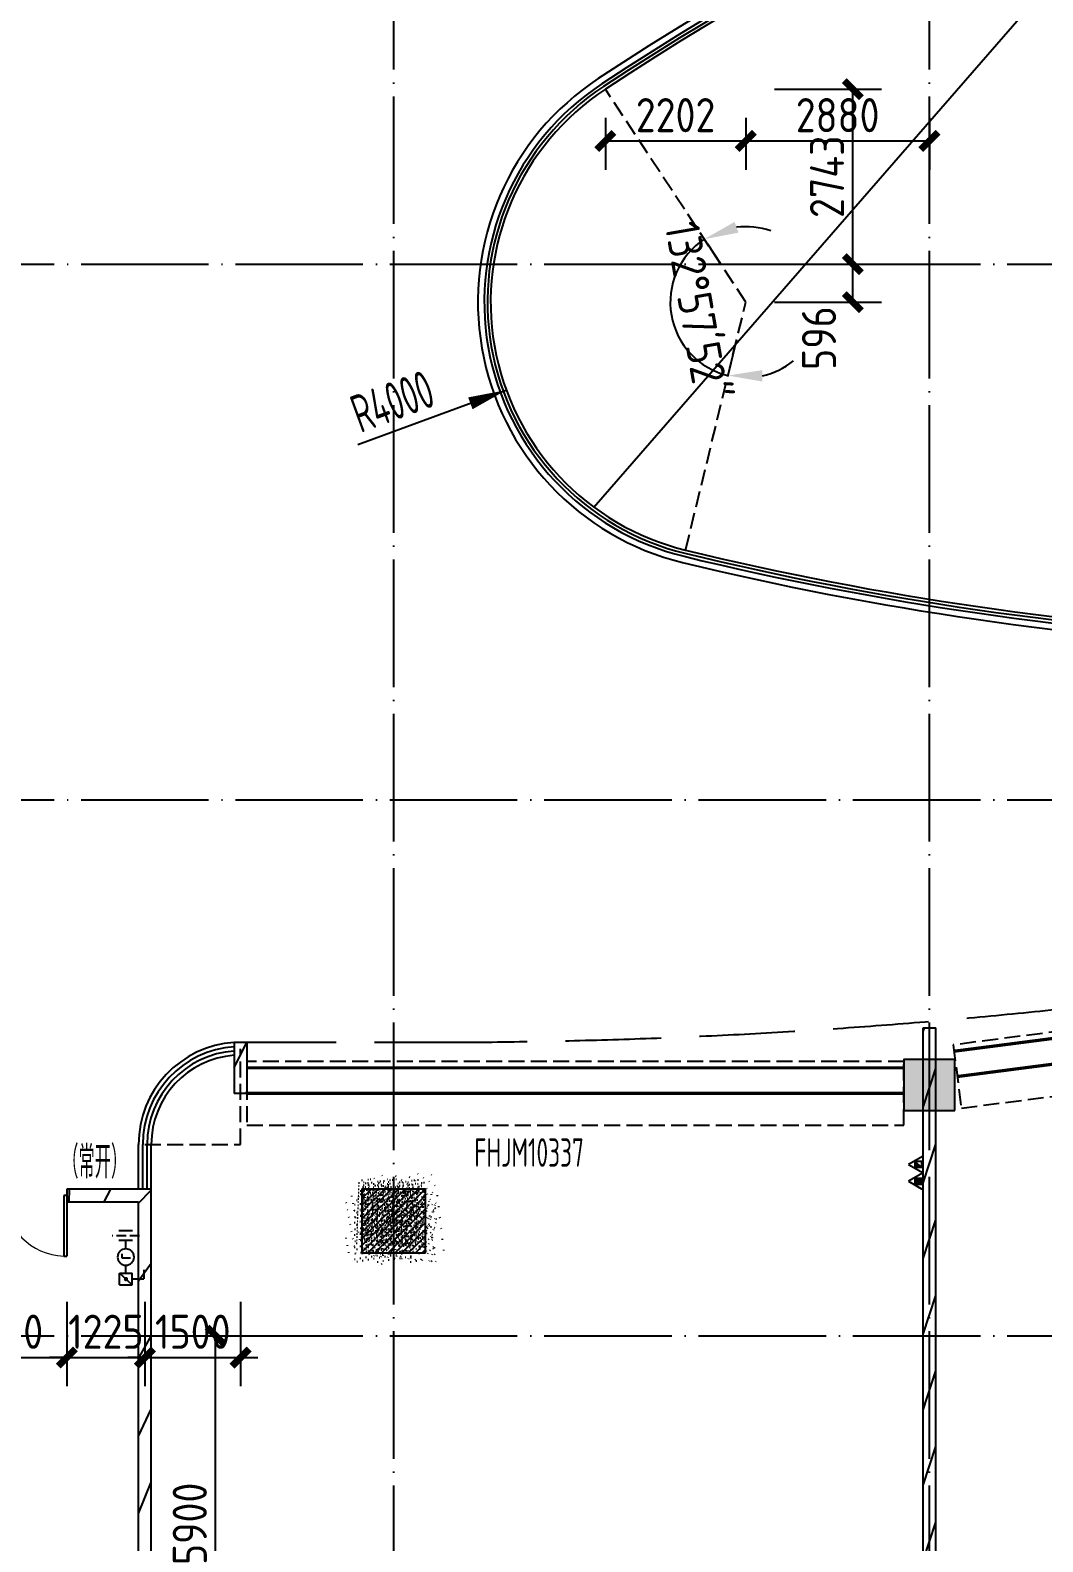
# Model space of a CAD drawing. Header units: inches. Extents: x 0 to 1813292486, y 0 to 3473589894.
# Drawn here: x 600645287 to 600661162, y 3473232587 to 3473256286 of the extents above; entities that cross this region are included whole.
import ezdxf

# ---------------------------------------------------------------- set-up
doc = ezdxf.new("R2010")
doc.units = ezdxf.units.IN
doc.header["$LTSCALE"] = 1000
doc.header["$MEASUREMENT"] = 0
for name, pattern in [('AX-MALL-DIM-P02$0$DASH', [0.35, 0.25, -0.1]), ('AX-MALL-GIRD-200$0$DOTE', [2.4200000000000004, 2, -0.2, 0.02, -0.2]), ('AX-MALL-WALL-P02-QT$0$Ax-Dxs-Wall-P01-150$0$DASH', [0.35, 0.25, -0.1]), ('AX-MALL-WALL-P02-QT$0$DASH', [0.35, 0.25, -0.1]), ('AX-MALL-ZTKD-P02$0$DASH', [0.35, 0.25, -0.1]), ('PX-MALL-P02-LG$0$DASH', [0.35, 0.25, -0.1])]:
    doc.linetypes.add(name, pattern=pattern)
for name, color, linetype in [('A-Anno-Note', 241, 'Continuous'), ('AX-MALL-DIM-P02$0$A-Anno-Dims', 3, 'Continuous'), ('AX-MALL-DIM-P02$0$A-Detl-Patt', 8, 'Continuous'), ('AX-MALL-DIM-P02$0$A-Detl-Thin', 131, 'Continuous'), ('AX-MALL-GIRD-200$0$A-Grid', 222, 'AX-MALL-GIRD-200$0$DOTE'), ('AX-MALL-P02-200$0$A-Anno-Note', 241, 'Continuous'), ('AX-MALL-WALL-P02$0$A-Anno-Note', 241, 'Continuous'), ('AX-MALL-WALL-P02-QT$0$A-Curt', 151, 'Continuous'), ('AX-MALL-WALL-P02-QT$0$A-Detl-Fine', 152, 'Continuous'), ('AX-MALL-WALL-P02-QT$0$A-Detl-Thin', 131, 'Continuous'), ('AX-MALL-WALL-P02-QT$0$A-Hdrl', 31, 'Continuous'), ('AX-MALL-WALL-P02-QT$0$A-Wall', 2, 'Continuous'), ('AX-MALL-WALL-P02-QT$0$A-Wall-Patt', 13, 'Continuous'), ('AX-MALL-WALL-P02-QT$0$A-Wind', 4, 'Continuous'), ('AX-MALL-WORD-P02$0$A-Wind-Iden', 11, 'Continuous'), ('AX-MALL-ZTKD-P02$0$A-Anno-Dims', 3, 'Continuous'), ('AX-MALL-ZTKD-P02$0$A-Anno-Note', 241, 'Continuous'), ('AX-MALL-ZTKD-P02$0$A-Detl-Patt', 8, 'Continuous'), ('AX-MALL-ZTKD-P02$0$A-Detl-Thin', 131, 'Continuous'), ('PX-MALL-P02-LG$0$P-Exsh', 31, 'Continuous'), ('PX-MALL-P02-LG$0$P-Sprl-Anno', 150, 'Continuous'), ('PX-MALL-P02-LG$0$P-Sprl-Main', 140, 'PX-MALL-P02-LG$0$ZP_LINE'), ('PX-MALL-P02-LG$0$P-WatS', 3, 'Continuous'), ('PX-MALL-P02-LG$0$p-阀门', 61, 'Continuous'), ('PX-MALL-P02-LG$0$PUB_DIM', 3, 'Continuous'), ('PX-MALL-P02-LG$0$S-GJ', 8, 'Continuous'), ('SX-MALL-WALL-R-BZ$0$S-COLU', 30, 'Continuous'), ('SX-MALL-WALL-R-BZ$0$S-COLU-LSZ', 30, 'Continuous'), ('SX-MALL-WALL-R-BZ$0$S-PATT-BMCO', 7, 'Continuous'), ('SX-MALL-WALL-R-BZ$0$S-PATT-WALL', 83, 'Continuous')]:
    doc.layers.add(name, color=color, linetype=linetype)
doc.styles.add('AX-MALL-DIM-P02$0$_TCH_DIM_T3', font='gbenor.shx')
doc.styles.add('AX-MALL-WORD-P02$0$_TCH_WINDOW', font='gbenor.shx', dxfattribs={"bigfont": 'gbcbig.shx'})
doc.styles.add('AX-MALL-ZTKD-P02$0$_TCH_DIM', font='gbenor.shx')
doc.styles.add('AX-MALL-ZTKD-P02$0$_TCH_DIM_T3', font='gbenor.shx')
doc.styles.add('PX-MALL-P02-LG$0$Standard', font='gbenor.shx', dxfattribs={"bigfont": 'gbcbig.shx'})
doc.linetypes.add('PX-MALL-P02-LG$0$ZP_LINE', pattern='A,2,-0.3,["ZP",PX-MALL-P02-LG$0$Standard,S=0.15,R=0,X=-0.15,Y=-0.08],-0.1', length=2.4)
doc.dimstyles.new('AX-MALL-DIM-P02$0$_TCH_ARCH&&180', dxfattribs={"dimtxt": 535.5, "dimasz": 270, "dimexe": 450, "dimexo": 450, "dimgap": 137.25, "dimtad": 1, "dimdec": 0, "dimzin": 0, "dimdsep": 46, "dimtxsty": 'AX-MALL-DIM-P02$0$_TCH_DIM_T3', "dimblk": 'AX-MALL-DIM-P02$0$_ArchTick', "dimcen": 0.09, "dimclrt": 7, "dimazin": 2, "dimtfac": 1, "dimtdec": 0, "dimtix": 1, "dimtmove": 2, "dimatfit": 3, "dimfxl": 500, "dimtolj": 1, "dimtzin": 0, "dimarcsym": 0})
doc.dimstyles.new('AX-MALL-ZTKD-P02$0$_TCH_ARCH&&180', dxfattribs={"dimtxt": 535.5, "dimasz": 270, "dimexe": 450, "dimexo": 450, "dimgap": 137.25, "dimtad": 1, "dimdec": 0, "dimzin": 0, "dimdsep": 46, "dimtxsty": 'AX-MALL-ZTKD-P02$0$_TCH_DIM_T3', "dimblk": 'AX-MALL-ZTKD-P02$0$_ArchTick', "dimcen": 0.09, "dimclrt": 7, "dimazin": 2, "dimtfac": 1, "dimtdec": 0, "dimtix": 1, "dimtmove": 2, "dimatfit": 3, "dimfxl": 500, "dimtolj": 1, "dimtzin": 0, "dimarcsym": 0})
doc.dimstyles.new('AX-MALL-ZTKD-P02$0$_TCH_ARROW&&180', dxfattribs={"dimtxt": 535.5, "dimasz": 540, "dimexe": 450, "dimexo": 450, "dimgap": 137.25, "dimtad": 1, "dimdec": 0, "dimzin": 0, "dimdsep": 46, "dimtxsty": 'AX-MALL-ZTKD-P02$0$_TCH_DIM_T3', "dimcen": 0.09, "dimclrt": 7, "dimaunit": 1, "dimadec": 3, "dimazin": 2, "dimtfac": 1, "dimtdec": 0, "dimtix": 1, "dimtmove": 2, "dimatfit": 3, "dimfxl": 500, "dimtolj": 1, "dimtzin": 0, "dimarcsym": 0})
pattern_1 = [(45, (0, 359.0227), (-353.55353201463, 353.55353201463), [])]

# ---------------------------------------------------------------- blocks, each defined once
blk = doc.blocks.new('AX-MALL-WORD-P02')
at = {"layer": 'AX-MALL-WORD-P02$0$A-Wind-Iden', "style": 'AX-MALL-WORD-P02$0$_TCH_WINDOW', "width": 0.7}
for s, height, rotation, p in [('（常开）', 506.3829787234042, 339.5681610873426, (600454049.6502343, 3473073443.69399)), ('FHJM10337', 446.25, 339.5681609699391, (600460167.5634437, 3473071356.750685))]:
    blk.add_text(s, height=height, rotation=rotation, dxfattribs=at).set_placement(p)
blk = doc.blocks.new('AX-MALL-GIRD-200')
at = {"layer": 'AX-MALL-GIRD-200$0$A-Grid'}
for p, q in [((600232554.5538701, 3473171250.033786), (600590450.5579685, 3473037923.270504)), ((600229622.1740841, 3473163378.493353), (600587518.1781827, 3473030051.730071)), ((600226689.7942976, 3473155506.95292), (600584585.7983962, 3473022180.189638)), ((600443023.064764, 3473028954.75598), (600481752.6037133, 3473132918.483062)), ((600450894.6051974, 3473026022.376194), (600489624.1441464, 3473129986.103275))]:
    blk.add_line(p, q, dxfattribs=at)
blk = doc.blocks.new('*U139')
at = {"layer": 'AX-MALL-WALL-P02-QT$0$A-Detl-Fine', "color": 152, "linetype": 'AX-MALL-WALL-P02-QT$0$Ax-Dxs-Wall-P01-150$0$DASH'}
blk.add_lwpolyline([(-999.9999999674152, 16746.91428783426), (-999.9999999613067, 9386.671738001744), (3.49680249200901e-08, 9386.671737998018), (2.885951744246995e-08, 16746.91428783799)], close=True, dxfattribs=at)
at = {"layer": 'AX-MALL-WALL-P02-QT$0$A-Detl-Thin', "linetype": 'AX-MALL-WALL-P02-QT$0$Ax-Dxs-Wall-P01-150$0$DASH', "const_width": 49.99999999999998}
for points in [[(-899.999999965032, 9386.671737998018), (-899.9999999711405, 16746.91428783054)], [(-499.9999999613067, 9386.671738001744), (-499.9999999674152, 16746.91428783426)]]:
    blk.add_lwpolyline(points, dxfattribs=at)
blk = doc.blocks.new('*U78')
at = {"layer": 'AX-MALL-WALL-P02-QT$0$A-Detl-Fine', "color": 152, "linetype": 'AX-MALL-WALL-P02-QT$0$Ax-Dxs-Wall-P01-150$0$DASH'}
blk.add_lwpolyline([(-999.9999999560911, 19786.67173892012), (-999.9999999609341, 9486.671802989222), (3.534057668730384e-08, 9486.671802985496), (4.018363597424468e-08, 19786.67173892384)], close=True, dxfattribs=at)
at = {"layer": 'AX-MALL-WALL-P02-QT$0$A-Detl-Thin', "linetype": 'AX-MALL-WALL-P02-QT$0$Ax-Dxs-Wall-P01-150$0$DASH', "const_width": 49.99999999999998}
for points in [[(-899.9999999646594, 9486.671802985496), (-899.9999999598164, 19786.67173891639)], [(-499.9999999609341, 9486.671802989222), (-499.9999999560911, 19786.67173892012)]]:
    blk.add_lwpolyline(points, dxfattribs=at)
blk = doc.blocks.new('SX-MALL-WALL-R-BZ')
at = {"layer": 'SX-MALL-WALL-R-BZ$0$S-PATT-BMCO'}
h = blk.add_hatch(color=256, dxfattribs=at)
h.dxf.hatch_style = 1
h.paths.add_polyline_path([(600467537.2256631, 3473069551.205749), (600467816.4999281, 3473070300.876266), (600467066.8294107, 3473070580.150532), (600466787.5551456, 3473069830.480014)])
at = {"layer": 'SX-MALL-WALL-R-BZ$0$S-PATT-WALL'}
h = blk.add_hatch(dxfattribs=at)
h.set_pattern_fill('钢筋混凝土', color=256, scale=15, pattern_type=2)
h.set_pattern_definition([(24.56816130816271, (600578611.2237192, 3473080110.365553), (-31.18316059493327, 68.21004687955141), []), (29.56816130816269, (600578611.2237192, 3473080110.365553), (97.53445421719282, -46.37920051396389), [11.25, -123.75]), (334.5681613081628, (600578611.2237192, 3473080110.365553), (19.88439777927527, 112.9961142827297), [9, -99]), (80.01956130816268, (600578619.3515904, 3473080106.50062), (117.4189029658641, 66.61682168402376), [9.5610285, -105.1713168]), (25.75236130816271, (600578621.6965042, 3473080138.478197), (141.3476152528434, -79.15081592627133), [16.875, -185.625]), (76.20376130816268, (600578633.4754679, 3473080131.882288), (182.3878362876093, 87.98253897351975), [14.3415432, -157.75695]), (330.7523613081627, (600578621.6965042, 3473080138.478197), (182.3877676281842, 87.98268140648725), [13.49999999999997, -148.4999999999995]), (0.5681613081627113, (600578633.1346302, 3473080126.213644), (62.82047319493842, -87.84980448085341), [11.24999999999997, -123.7499999999997]), (305.5681613081627, (600578633.1346302, 3473080126.213644), (72.17288941707483, 89.18848104565322), [8.999999999999966, -98.99999999999973]), (51.01956130816269, (600578638.3696649, 3473080118.892823), (134.9933625472827, 1.338571315216136), [9.561028499999967, -105.1713167999997]), (17.06816130816274, (600578611.2237192, 3473080110.365553), (19.14085715648196, 46.15589493569758), [0.75, -97.8, 0.75, -100.5, 0.75, -99.375]), (347.0681613081627, (600578611.2237192, 3473080110.365553), (57.63084700165395, 41.66442755963357), [0.7499999999999979, -57.29999999999986, 0.7499999999999979, -95.54999999999973, 0.7499999999999979, -37.87499999999986]), (307.0681613081626, (600578579.8781208, 3473080122.042708), (73.85474000760384, -31.12342332406966), [0.75, -37.5, 0.75, -117, 0.75, -155.25]), (297.0681613081627, (600578565.8217986, 3473080127.2791), (87.21641676177077, -16.46683783357052), [0.75, -48.75, 0.75, -77.69999999999999, 0.75, -110.25])])
h.paths.add_polyline_path([(600458980.9170287, 3473070358.969686), (600459330.0098602, 3473071296.057833), (600458392.9217136, 3473071645.150664), (600458043.8288821, 3473070708.062517)])
at = {"layer": 'SX-MALL-WALL-R-BZ$0$S-COLU'}
blk.add_lwpolyline([(600458980.9170287, 3473070358.969686), (600459330.0098602, 3473071296.057833), (600458392.9217136, 3473071645.150664), (600458043.8288821, 3473070708.062517)], close=True, dxfattribs=at)
at = {"layer": 'SX-MALL-WALL-R-BZ$0$S-COLU-LSZ'}
blk.add_lwpolyline([(600467537.2256631, 3473069551.205749), (600467816.4999281, 3473070300.876266), (600467066.8294107, 3473070580.150532), (600466787.5551456, 3473069830.480014)], close=True, dxfattribs=at)
blk = doc.blocks.new('SX-MALL-WALL-R-2F~3F')
blk.add_blockref('SX-MALL-WALL-R-BZ', (-1.192092895507812e-06, -9.5367431640625e-07))
blk = doc.blocks.new('SX-MALL-WALL-2F~3F')
blk.add_blockref('SX-MALL-WALL-R-2F~3F', (0, 0))
blk = doc.blocks.new('AX-MALL-WALL-P02-QT$0$$DorLib2D$00000002')
for p, q in [((-0.5, -5.684341886080802e-17), (-0.5000000000000007, 0.4875)), ((-0.4750000000000007, 0.4875), (-0.5000000000000007, 0.4875)), ((-0.475, -2.842170943040401e-17), (-0.4750000000000007, 0.4875)), ((0.475, -2.842170943040401e-17), (0.4750000000000007, 0.4875)), ((0.4750000000000007, 0.4875), (0.5000000000000007, 0.4875)), ((0.5, -5.684341886080802e-17), (0.5000000000000007, 0.4875)), ((-0.5, -5.684341886080802e-17), (-0.475, -2.842170943040401e-17)), ((0.5, -5.684341886080802e-17), (0.475, -2.842170943040401e-17))]:
    blk.add_line(p, q)
at = {"lineweight": 13}
for centre, start, end in [((-0.4875, -4.263256414560601e-17), 0, 88.53071641864632), ((0.4875, -4.263256414560601e-17), 91.4692835813537, 180)]:
    blk.add_arc(centre, 0.4875, start, end, dxfattribs=at)
blk = doc.blocks.new('AX-MALL-WALL-P02-QT')
at = {"layer": 'AX-MALL-WALL-P02-QT$0$A-Wall-Patt'}
h = blk.add_hatch(dxfattribs=at)
h.set_pattern_fill('普通砖', color=256, scale=200, style=0)
h.set_pattern_definition(pattern_1)
h.paths.add_polyline_path([(600457320.5670519, 3473074495.707769), (600457042.3846716, 3473073748.968562), (600457229.8022915, 3473073679.149971), (600457507.9846765, 3473074425.889191)])
h = blk.add_hatch(dxfattribs=at)
h.set_pattern_fill('普通砖', color=256, scale=200, style=0)
h.set_pattern_definition(pattern_1)
h.paths.add_polyline_path([(600455300.5308303, 3473072797.157009), (600454058.889036, 3473073259.70501), (600453989.0704697, 3473073072.287381), (600455043.2946347, 3473072679.557946)])
h = blk.add_hatch(dxfattribs=at)
h.set_pattern_fill('普通砖', color=256, scale=200, style=0)
h.set_pattern_definition(pattern_1)
h.paths.add_polyline_path([(600452340.5877848, 3473065042.598248), (600452437.969611, 3473065113.034206), (600455300.5308303, 3473072797.157009), (600455043.2946347, 3473072679.557946), (600452215.6426986, 3473065089.143958)])
h = blk.add_hatch(dxfattribs=at)
h.set_pattern_fill('普通砖', color=256, scale=200, style=0)
h.set_pattern_definition(pattern_1)
h.paths.add_polyline_path([(600460810.0645013, 3473052638.962213), (600460927.0461713, 3473052666.525473), (600467709.2537556, 3473070872.360023), (600467521.8361263, 3473070942.178589), (600460739.6285422, 3473052736.344039)])
at = {"layer": 'AX-MALL-WALL-P02-QT$0$A-Curt'}
for p, q in [((600455113.113201, 3473072866.975575), (600455357.4781836, 3473073522.937278)), ((600455175.5857441, 3473072843.70272), (600455419.9507264, 3473073499.664423)), ((600455238.0582873, 3473072820.429864), (600455482.4232696, 3473073476.391568)), ((600455300.5308303, 3473072797.157009), (600455544.8958129, 3473073453.118712))]:
    blk.add_line(p, q, dxfattribs=at)
for centre, radius, start, end in [((600456856.8192183, 3473072964.388748), 1599.999999836734, 73.15147925564632, 159.5681613296793), ((600456856.8192178, 3473072964.388748), 1533.333332979294, 73.30749294567242, 159.5681613018924), ((600456856.819218, 3473072964.388748), 1466.666666435243, 73.47772143953867, 159.5681612971637), ((600456856.8192179, 3473072964.388748), 1399.999999608818, 73.66420187164289, 159.5681613085687)]:
    blk.add_arc(centre, radius, start, end, dxfattribs=at)
at = {"layer": 'AX-MALL-WALL-P02-QT$0$A-Detl-Thin', "ltscale": 10}
for points in [[(600483640.1054984, 3473071736.28017, 0.2490312598135761), (600498716.3043191, 3473075138.542593, 0.5590013835328927), (600497262.0189272, 3473084222.556716, 0.1559723381246271), (600467945.4537528, 3473086665.674503, 0.6554068088406269), (600466535.0462294, 3473079093.645188, 0.09448416828799451)], [(600483687.9053957, 3473071930.548877, 0.2491125798135367), (600498585.9244432, 3473075290.203688, 0.5590013835249992), (600497185.5014732, 3473084037.772844, 0.155972338124175), (600467990.3299434, 3473086470.774202, 0.6554068088723448), (600466647.0846831, 3473079259.317711, 0.09450807964350547)]]:
    blk.add_lwpolyline(points, format="xyb", close=True, dxfattribs=at)
at = {"layer": 'AX-MALL-WALL-P02-QT$0$A-Detl-Thin', "linetype": 'AX-MALL-WALL-P02-QT$0$DASH', "ltscale": 6}
blk.add_lwpolyline([(600457415.3677492, 3473074463.729783), (600460221.9824818, 3473073418.18343, 0.05934889179908133), (600481579.0409048, 3473068236.014748, -0.1336281253199912), (600503520.9207201, 3473059321.575596, 0.04172941253234826), (600513619.2266562, 3473052874.840515)], format="xyb", dxfattribs=at)
at = {"layer": 'AX-MALL-WALL-P02-QT$0$A-Hdrl', "ltscale": 10}
for points in [[(600483664.2077205, 3473071833.359143, 0.2490682712905649), (600498651.1143812, 3473075214.37314, 0.5590013835901357), (600497223.7602003, 3473084130.16478, 0.1559723381250733), (600467967.8918481, 3473086568.224352, 0.6554068088142292), (600466591.0654559, 3473079176.481449, 0.0944971649606368)], [(600483676.0669814, 3473071881.951107, 0.2490901816451468), (600498618.5194122, 3473075252.288414, 0.5590013835513449), (600497204.6308367, 3473084083.968812, 0.1559723381249623), (600467979.1108958, 3473086519.499277, 0.6554068088525591), (600466619.0750697, 3473079217.89958, 0.09450267173065702)]]:
    blk.add_lwpolyline(points, format="xyb", close=True, dxfattribs=at)
at = {"layer": 'AX-MALL-WALL-P02-QT$0$A-Wall'}
for p, q in [((600457320.5670519, 3473074495.707769), (600457042.3846716, 3473073748.968562)), ((600457507.9846765, 3473074425.889191), (600457229.8022915, 3473073679.149971)), ((600457507.9846765, 3473074425.889191), (600457320.5670519, 3473074495.707769)), ((600457229.8022915, 3473073679.149971), (600457042.3846716, 3473073748.968562)), ((600454058.889036, 3473073259.70501), (600453989.0704697, 3473073072.287381)), ((600455300.5308303, 3473072797.157009), (600454058.889036, 3473073259.70501)), ((600453989.0704697, 3473073072.287381), (600455043.2946347, 3473072679.557946)), ((600452437.969611, 3473065113.034206), (600455300.5308303, 3473072797.157009)), ((600452215.6426986, 3473065089.143958), (600455043.2946347, 3473072679.557946)), ((600460739.6285422, 3473052736.344039), (600467521.8361263, 3473070942.178589)), ((600460927.0461713, 3473052666.525473), (600467709.2537556, 3473070872.360023)), ((600467521.8361263, 3473070942.178589), (600467709.2537556, 3473070872.360023))]:
    blk.add_line(p, q, dxfattribs=at)
at = {"layer": 'AX-MALL-WALL-P02-QT$0$A-Detl-Thin'}
blk.add_blockref('SX-MALL-WALL-2F~3F', (0, 0), dxfattribs=at)
at = {"layer": 'AX-MALL-WALL-P02-QT$0$A-Detl-Thin', "color": 5}
for name, p, rotation in [('*U78', (600448165.4082507, 3473076522.335037), 249.5681611392171), ('*U139', (600458499.3627137, 3473071671.049097), 256.9486728784324)]:
    blk.add_blockref(name, p, dxfattribs=dict(at, rotation=rotation))
at = {"layer": 'AX-MALL-WALL-P02-QT$0$A-Wind'}
blk.add_blockref('AX-MALL-GIRD-200', (0, 0), dxfattribs=at)
at = {"layer": 'AX-MALL-WALL-P02-QT$0$A-Wind', "xscale": -1950, "yscale": -1950, "zscale": 200, "rotation": 339.5681613075824}
blk.add_blockref('AX-MALL-WALL-P02-QT$0$$DorLib2D$00000002', (600453110.3188097, 3473073506.361707), dxfattribs=at)
blk = doc.blocks.new('AX-MALL-WALL-P02')
at = {"layer": 'AX-MALL-WALL-P02$0$A-Anno-Note'}
blk.add_blockref('AX-MALL-WORD-P02', (0, 0), dxfattribs=at)
blk.add_blockref('AX-MALL-WALL-P02-QT', (0, 0), dxfattribs=at)
blk = doc.blocks.new('PX-MALL-P02-LG$0$gb-slzsq')
at = {"linetype": 'Continuous'}
for p, q in [((-25.92897034189082, 103.3586355632433), (-25.91524431816651, -79.67964445479447)), ((-25.91524431816651, -79.67964445479447), (67.79176270062453, -79.67261737497756))]:
    blk.add_line(p, q, dxfattribs=at)
blk.add_circle((0, 0), 180, dxfattribs=at)
blk = doc.blocks.new('PX-MALL-P02-LG$0$A$C573B230E')
at = {"ltscale": 0.7}
for p, q in [((-75.23320203775074, 387.9711374800263), (124.7667979622493, 387.9711374800263)), ((124.7667979621256, 137.9711374800263), (124.7667979622493, 387.9711374800263)), ((249.5335959242584, 137.9711374800245), (-7.275957614183426e-12, -137.971137479979)), ((249.5335959242584, 137.9711374800245), (0, 137.9711374800263)), ((-7.275957614183426e-12, -137.971137479979), (0, 137.9711374800263)), ((249.5335959242657, -137.971137479979), (249.5335959242584, 137.9711374800245)), ((249.5335959242657, -137.971137479979), (-7.275957614183426e-12, -137.971137479979))]:
    blk.add_line(p, q, dxfattribs=at)
at = {"ltscale": 0.7, "const_width": 46.54269288080815}
blk.add_lwpolyline([(128.0441803465365, 26.73703426584143, 1), (128.0441803465292, -19.80565861495961, 1)], format="xyb", close=True, dxfattribs=at)
blk = doc.blocks.new('PX-MALL-P02-LG$0$A$C7B375D87')
at = {"layer": 'PX-MALL-P02-LG$0$P-Sprl-Main'}
for p, q in [((212.1035579238669, 0.004582626643241383), (358.0505296758201, 0.01042504722136073)), ((660.4505295878917, 0.01646593959594611), (813.1948151011311, 0.02258046424685745))]:
    blk.add_line(p, q, dxfattribs=at)
at = {"layer": 'PX-MALL-P02-LG$0$PUB_DIM', "linetype": 'PX-MALL-P02-LG$0$DASH', "ltscale": 0.7}
blk.add_line((902.7935677767673, 251.0224261982657), (902.8064108404797, -250.977265251975), dxfattribs=at)
at = {"layer": 'PX-MALL-P02-LG$0$S-GJ'}
for p, q in [((813.1899823079002, 125.7669458962482), (813.1980567343126, -125.7217850314846)), ((992.4025260080234, 125.771411617563), (992.4095191829838, -125.7173193371127))]:
    blk.add_line(p, q, dxfattribs=at)
at = {"layer": 'PX-MALL-P02-LG$0$P-Sprl-Anno', "ltscale": 0.7, "xscale": 0.8399999999674037, "yscale": 0.8399999999674037, "zscale": 0.8399999999674037}
blk.add_blockref('PX-MALL-P02-LG$0$gb-slzsq', (509.2505296627642, 0.01189833212265512), dxfattribs=at)
at = {"layer": 'PX-MALL-P02-LG$0$p-阀门', "ltscale": 0.7, "extrusion": (0, 0, -1), "xscale": 0.8499999996513343, "yscale": 0.8499999996513343, "zscale": -0.8499999996407981, "rotation": 359.9987617923064}
blk.add_blockref('PX-MALL-P02-LG$0$A$C573B230E', (-212.1035563964688, 0.004583727437420748), dxfattribs=at)
blk = doc.blocks.new('PX-MALL-P02-LG$0$MHQ')
at = {"layer": 'PX-MALL-P02-LG$0$P-Exsh', "ltscale": 0.7}
h = blk.add_hatch(dxfattribs=at)
h.set_pattern_fill('ANSI31', color=256, scale=25, style=0)
h.set_pattern_definition([(45, (-160019.2306599375, -42228.3236173685), (-28.0633003783411, 28.0633003783411), [])])
h.paths.add_polyline_path([(-75.0000000015425, 185.1731819980414), (75, 185.1731819980414), (75, 35.17318199802685), (-75.0000000015425, 35.17318199802685)])
for points in [[(0, 346.4101615137042), (-200, -1.455191522836685e-11), (200, -1.455191522836685e-11)], [(0, 346.4101615137042), (-200, -1.455191522836685e-11), (200, -1.455191522836685e-11)], [(0, 346.4101615137042), (-200, -1.455191522836685e-11), (200, -1.455191522836685e-11)], [(-75.0000000015425, 185.1731819980414), (75, 185.1731819980414), (75, 35.17318199802685), (-75.0000000015425, 35.17318199802685)]]:
    blk.add_lwpolyline(points, close=True, dxfattribs=at)
blk = doc.blocks.new('PX-MALL-P02-LG$0$A$C301F1425')
at = {"layer": 'PX-MALL-P02-LG$0$P-Exsh', "ltscale": 0.7}
for p in [(-200, 1.455191522836685e-11), (200, 1.455191522836685e-11)]:
    blk.add_blockref('PX-MALL-P02-LG$0$MHQ', p, dxfattribs=at)
blk = doc.blocks.new('PX-MALL-P02-LG')
at = {"xscale": 0.660000000149011, "yscale": 0.660000000149011, "zscale": 0.660000000149011, "rotation": 69.56816098405682}
blk.add_blockref('PX-MALL-P02-LG$0$A$C301F1425', (600466727.6732873, 3473068810.365743), dxfattribs=at)
at = {"layer": 'PX-MALL-P02-LG$0$P-WatS', "xscale": -0.8502552494747232, "yscale": 0.8502552494747232, "zscale": 0.850255249474723, "rotation": 249.5693993520344}
blk.add_blockref('PX-MALL-P02-LG$0$A$C7B375D87', (600454402.0563238, 3473071531.16192), dxfattribs=at)
blk = doc.blocks.new('*D1853')
at = {"layer": 'AX-MALL-ZTKD-P02$0$A-Anno-Dims', "color": 0, "lineweight": -2, "transparency": 16777216}
for p, q in [((600468642.4682626, 3473083638.493805), (600468723.2454057, 3473083287.673262)), ((600468275.2212923, 3473081666.861649), (600468476.8905087, 3473081965.07219))]:
    blk.add_line(p, q, dxfattribs=at)
for start, end in [(102.9664786627759, 235.9309045910889), (50.22188987886372, 76.5941842708198), (262.303198983045, 288.6754933750011)]:
    blk.add_arc((600468887.8537561, 3473082572.768172), 1183.611066699028, start, end, dxfattribs=at)
at = {"layer": 'AX-MALL-ZTKD-P02$0$A-Anno-Dims', "color": 0, "transparency": 16777216}
for points in [[(600469161.9249543, 3473083634.12928), (600469162.6150616, 3473083814.127957), (600468622.2739768, 3473083726.19894)], [(600468697.250317, 3473081315.732683), (600468761.4131088, 3473081483.908591), (600468224.8039881, 3473081592.309013)]]:
    blk.add_solid(points, dxfattribs=at)
at = {"layer": 'AX-MALL-ZTKD-P02$0$A-Anno-Dims', "color": 7, "transparency": 16777216, "insert": (600468122.4079734, 3473082715.344283), "char_height": 535.5, "attachment_point": 5, "rotation": 259.4486916439773, "style": 'AX-MALL-ZTKD-P02$0$_TCH_DIM_T3'}
blk.add_mtext('\\A1;132°57\'52"', dxfattribs=at)
blk = doc.blocks.new('AX-MALL-ZTKD-P02$0$_ArchTick')
at = {"color": 0, "linetype": 'ByBlock', "const_width": 0.4}
blk.add_lwpolyline([(-0.5, -0.5), (0.5, 0.5)], dxfattribs=at)
blk = doc.blocks.new('*D1854')
at = {"layer": 'AX-MALL-ZTKD-P02$0$A-Anno-Dims', "color": 0, "lineweight": -2, "transparency": 16777216}
for p, q in [((600469517.656376, 3473082974.324886), (600471090.9696848, 3473082388.219514)), ((600470461.1670645, 3473081986.662799), (600470669.2800187, 3473082545.311288)), ((600469309.543422, 3473082415.676397), (600470882.8567307, 3473081829.571025))]:
    blk.add_line(p, q, dxfattribs=at)
at = {"layer": 'AX-MALL-ZTKD-P02$0$A-Anno-Dims', "color": 0, "lineweight": -2, "transparency": 16777216, "xscale": 270, "yscale": 270, "zscale": 270}
for p, rotation in [((600470669.2800187, 3473082545.311288), 69.56816133410155), ((600470461.1670645, 3473081986.662799), 249.5681613341016)]:
    blk.add_blockref('AX-MALL-ZTKD-P02$0$_ArchTick', p, dxfattribs=dict(at, rotation=rotation))
at = {"layer": 'AX-MALL-ZTKD-P02$0$A-Anno-Dims', "color": 7, "transparency": 16777216, "insert": (600469767.0252666, 3473081644.427038), "char_height": 535.5, "attachment_point": 5, "rotation": 69.56816133410155, "style": 'AX-MALL-ZTKD-P02$0$_TCH_DIM_T3'}
blk.add_mtext('\\A1;596', dxfattribs=at)
blk = doc.blocks.new('*D1855')
at = {"layer": 'AX-MALL-ZTKD-P02$0$A-Anno-Dims', "color": 0, "lineweight": -2, "transparency": 16777216}
for p, q in [((600470475.3236134, 3473085545.041144), (600472048.636922, 3473084958.935771)), ((600470669.2800186, 3473082545.311288), (600471626.9472558, 3473085116.027545)), ((600469517.656376, 3473082974.324886), (600471090.9696847, 3473082388.219514))]:
    blk.add_line(p, q, dxfattribs=at)
at = {"layer": 'AX-MALL-ZTKD-P02$0$A-Anno-Dims', "color": 0, "lineweight": -2, "transparency": 16777216, "xscale": 270, "yscale": 270, "zscale": 270}
for p, rotation in [((600471626.9472558, 3473085116.027545), 69.56816133310562), ((600470669.2800186, 3473082545.311288), 249.5681613331056)]:
    blk.add_blockref('AX-MALL-ZTKD-P02$0$_ArchTick', p, dxfattribs=dict(at, rotation=rotation))
at = {"layer": 'AX-MALL-ZTKD-P02$0$A-Anno-Dims', "color": 7, "transparency": 16777216, "insert": (600470768.592938, 3473083972.052013), "char_height": 535.5, "attachment_point": 5, "rotation": 69.56816133310562, "style": 'AX-MALL-ZTKD-P02$0$_TCH_DIM_T3'}
blk.add_mtext('\\A1;2743', dxfattribs=at)
blk = doc.blocks.new('*D1856')
at = {"layer": 'AX-MALL-ZTKD-P02$0$A-Anno-Dims', "color": 0, "lineweight": -2, "transparency": 16777216}
for p, q in [((600467833.2381704, 3473086049.084538), (600467549.8105042, 3473085288.264828)), ((600467706.9022784, 3473085709.954494), (600469770.2062824, 3473084941.31321)), ((600469896.5421743, 3473085280.443253), (600469613.1145082, 3473084519.623543))]:
    blk.add_line(p, q, dxfattribs=at)
at = {"layer": 'AX-MALL-ZTKD-P02$0$A-Anno-Dims', "color": 0, "lineweight": -2, "transparency": 16777216, "xscale": 270, "yscale": 270, "zscale": 270}
for p, rotation in [((600467706.9022784, 3473085709.954494), 159.5681613123929), ((600469770.2062824, 3473084941.31321), 339.5681613123929)]:
    blk.add_blockref('AX-MALL-ZTKD-P02$0$_ArchTick', p, dxfattribs=dict(at, rotation=rotation))
at = {"layer": 'AX-MALL-ZTKD-P02$0$A-Anno-Dims', "color": 7, "transparency": 16777216, "insert": (600468879.9368773, 3473085705.154551), "char_height": 535.5, "attachment_point": 5, "rotation": 339.56816131239293, "style": 'AX-MALL-ZTKD-P02$0$_TCH_DIM_T3'}
blk.add_mtext('\\A1;2202', dxfattribs=at)
blk = doc.blocks.new('*D1857')
at = {"layer": 'AX-MALL-ZTKD-P02$0$A-Anno-Dims', "color": 0, "lineweight": -2, "transparency": 16777216}
for p, q in [((600469896.5421742, 3473085280.443253), (600469613.1145078, 3473084519.623543)), ((600469770.206282, 3473084941.313209), (600472469.0918539, 3473083935.89914)), ((600472595.427746, 3473084275.029183), (600472312.0000796, 3473083514.209474))]:
    blk.add_line(p, q, dxfattribs=at)
at = {"layer": 'AX-MALL-ZTKD-P02$0$A-Anno-Dims', "color": 0, "lineweight": -2, "transparency": 16777216, "xscale": 270, "yscale": 270, "zscale": 270}
for p, rotation in [((600469770.206282, 3473084941.313209), 159.5681613051352), ((600472469.0918539, 3473083935.89914), 339.5681613051352)]:
    blk.add_blockref('AX-MALL-ZTKD-P02$0$_ArchTick', p, dxfattribs=dict(at, rotation=rotation))
at = {"layer": 'AX-MALL-ZTKD-P02$0$A-Anno-Dims', "color": 7, "transparency": 16777216, "insert": (600471261.031665, 3473084818.126874), "char_height": 535.5, "attachment_point": 5, "rotation": 339.5681613051352, "style": 'AX-MALL-ZTKD-P02$0$_TCH_DIM_T3'}
blk.add_mtext('\\A1;2880', dxfattribs=at)
blk = doc.blocks.new('AX-MALL-DIM-P02$0$_ArchTick')
at = {"color": 0, "linetype": 'ByBlock', "const_width": 0.4}
blk.add_lwpolyline([(-0.5, -0.5), (0.5, 0.5)], dxfattribs=at)
blk = doc.blocks.new('*D847')
at = {"layer": 'AX-MALL-DIM-P02$0$A-Anno-Dims', "color": 0, "lineweight": -2, "transparency": 16777216}
for p, q in [((600454825.598166, 3473070519.671781), (600455863.9486439, 3473070132.85576)), ((600453382.6112721, 3473064761.127468), (600455442.2589779, 3473070289.947534)), ((600452765.9504602, 3473064990.851715), (600453804.3009381, 3473064604.035693))]:
    blk.add_line(p, q, dxfattribs=at)
at = {"layer": 'AX-MALL-DIM-P02$0$A-Anno-Dims', "color": 0, "lineweight": -2, "transparency": 16777216, "xscale": 270, "yscale": 270, "zscale": 270}
for p, rotation in [((600455442.2589779, 3473070289.947534), 69.56816132175052), ((600453382.6112721, 3473064761.127468), 249.5681613217506)]:
    blk.add_blockref('AX-MALL-DIM-P02$0$_ArchTick', p, dxfattribs=dict(at, rotation=rotation))
at = {"layer": 'AX-MALL-DIM-P02$0$A-Anno-Dims', "color": 7, "transparency": 16777216, "insert": (600454032.914425, 3473067666.920098), "char_height": 535.5, "attachment_point": 5, "rotation": 69.56816132175052, "style": 'AX-MALL-DIM-P02$0$_TCH_DIM_T3'}
blk.add_mtext('\\A1;5900', dxfattribs=at)
blk = doc.blocks.new('*D899')
at = {"layer": 'AX-MALL-DIM-P02$0$A-Anno-Dims', "color": 0, "lineweight": -2, "transparency": 16777216}
for p, q in [((600451613.6240026, 3473072281.658923), (600451151.9487323, 3473071042.359849)), ((600453440.9458886, 3473071600.9279), (600452979.2706183, 3473070361.628827)), ((600451309.0405067, 3473071464.049516), (600453136.3623928, 3473070783.318493))]:
    blk.add_line(p, q, dxfattribs=at)
at = {"layer": 'AX-MALL-DIM-P02$0$A-Anno-Dims', "color": 0, "lineweight": -2, "transparency": 16777216, "xscale": 270, "yscale": 270, "zscale": 270}
for p, rotation in [((600451309.0405067, 3473071464.049516), 159.568161279938), ((600453136.3623928, 3473070783.318493), 339.568161279938)]:
    blk.add_blockref('AX-MALL-DIM-P02$0$_ArchTick', p, dxfattribs=dict(at, rotation=rotation))
at = {"layer": 'AX-MALL-DIM-P02$0$A-Anno-Dims', "color": 7, "transparency": 16777216, "insert": (600452364.084047, 3473071503.204703), "char_height": 535.5, "attachment_point": 5, "rotation": 339.568161279938, "style": 'AX-MALL-DIM-P02$0$_TCH_DIM_T3'}
blk.add_mtext('\\A1;1950', dxfattribs=at)
blk = doc.blocks.new('*D900')
at = {"layer": 'AX-MALL-DIM-P02$0$A-Anno-Dims', "color": 0, "lineweight": -2, "transparency": 16777216}
for p, q in [((600453440.9458886, 3473071600.9279), (600452979.2706186, 3473070361.628827)), ((600454588.8788674, 3473071173.289181), (600454127.2035973, 3473069933.990108)), ((600453136.362393, 3473070783.318493), (600452883.3485934, 3473070877.573558)), ((600453136.362393, 3473070783.318493), (600454284.2953718, 3473070355.679774)), ((600454284.2953718, 3473070355.679774), (600454537.3091714, 3473070261.424709))]:
    blk.add_line(p, q, dxfattribs=at)
at = {"layer": 'AX-MALL-DIM-P02$0$A-Anno-Dims', "color": 0, "lineweight": -2, "transparency": 16777216, "xscale": 270, "yscale": 270, "zscale": 270}
for p, rotation in [((600453136.362393, 3473070783.318493), 339.5681612841352), ((600454284.2953718, 3473070355.679774), 159.5681612841352)]:
    blk.add_blockref('AX-MALL-DIM-P02$0$_ArchTick', p, dxfattribs=dict(at, rotation=rotation))
at = {"layer": 'AX-MALL-DIM-P02$0$A-Anno-Dims', "color": 7, "transparency": 16777216, "insert": (600453851.7114793, 3473070949.019833), "char_height": 535.5, "attachment_point": 5, "rotation": 339.56816128413516, "style": 'AX-MALL-DIM-P02$0$_TCH_DIM_T3'}
blk.add_mtext('\\A1;1225', dxfattribs=at)
blk = doc.blocks.new('*D901')
at = {"layer": 'AX-MALL-DIM-P02$0$A-Anno-Dims', "color": 0, "lineweight": -2, "transparency": 16777216}
for p, q in [((600454588.8788673, 3473071173.28918), (600454127.2035974, 3473069933.990108)), ((600455994.5110867, 3473070649.649932), (600455532.8358169, 3473069410.35086)), ((600454284.2953717, 3473070355.679773), (600454031.281572, 3473070449.934838)), ((600454284.2953717, 3473070355.679773), (600455689.9275911, 3473069832.040525)), ((600455689.9275911, 3473069832.040525), (600455942.9413906, 3473069737.78546))]:
    blk.add_line(p, q, dxfattribs=at)
at = {"layer": 'AX-MALL-DIM-P02$0$A-Anno-Dims', "color": 0, "lineweight": -2, "transparency": 16777216, "xscale": 270, "yscale": 270, "zscale": 270}
for p, rotation in [((600454284.2953717, 3473070355.679773), 339.5681612878674), ((600455689.9275911, 3473069832.040525), 159.5681612878675)]:
    blk.add_blockref('AX-MALL-DIM-P02$0$_ArchTick', p, dxfattribs=dict(at, rotation=rotation))
at = {"layer": 'AX-MALL-DIM-P02$0$A-Anno-Dims', "color": 7, "transparency": 16777216, "insert": (600455128.4940786, 3473070473.380849), "char_height": 535.5, "attachment_point": 5, "rotation": 339.56816128786744, "style": 'AX-MALL-DIM-P02$0$_TCH_DIM_T3'}
blk.add_mtext('\\A1;1500', dxfattribs=at)
blk = doc.blocks.new('AX-MALL-ZTKD-P02')
at = {"layer": 'AX-MALL-ZTKD-P02$0$A-Anno-Dims'}
blk.add_lwpolyline([(600464287.9050552, 3473082594.492429, 198, 0, 0), (600464887.8983641, 3473082591.65883, 0, 0, 0)], format="xyseb", dxfattribs=at)
blk.add_lwpolyline([(600462407.8633848, 3473082603.371334), (600464487.9028248, 3473082593.547896), (600464887.8983641, 3473082591.65883)], dxfattribs=at)
at = {"layer": 'AX-MALL-ZTKD-P02$0$A-Detl-Patt', "linetype": 'AX-MALL-ZTKD-P02$0$DASH'}
for p, q in [((600468887.8537548, 3473082572.76817), (600467990.3299425, 3473086470.7742)), ((600466647.0846834, 3473079259.317711), (600468887.8537562, 3473082572.768172))]:
    blk.add_line(p, q, dxfattribs=at)
at = {"layer": 'AX-MALL-ZTKD-P02$0$A-Detl-Patt'}
blk.add_lwpolyline([(600465532.9946641, 3473080394.484337), (600475307.1490588, 3473085709.160604), (600499411.8925722, 3473082277.509749)], dxfattribs=at)
at = {"layer": 'AX-MALL-ZTKD-P02$0$A-Detl-Thin', "ltscale": 10}
blk.add_lwpolyline([(600483687.9053961, 3473071930.548878, 0.2491125798135367), (600498585.9244436, 3473075290.203689, 0.5590013835249992), (600497185.5014735, 3473084037.772844, 0.155972338124175), (600467990.3299438, 3473086470.774202, 0.6554068088723448), (600466647.0846834, 3473079259.317712, 0.09450807964350547)], format="xyb", close=True, dxfattribs=at)
at = {"layer": 'AX-MALL-ZTKD-P02$0$A-Anno-Note'}
blk.add_blockref('AX-MALL-GIRD-200', (0, 0), dxfattribs=at)
at = {"layer": 'AX-MALL-ZTKD-P02$0$A-Anno-Dims', "color": 7, "style": 'AX-MALL-ZTKD-P02$0$_TCH_DIM', "width": 0.7}
blk.add_text('R4000', height=595, rotation=359.7294102580414, dxfattribs=at).set_placement((600462508.5824759, 3473082755.397367))
at = {"layer": 'AX-MALL-ZTKD-P02$0$A-Anno-Dims'}
for p1, p2, distance, picture, middle in [((600467990.3299447, 3473086470.774203), (600470053.6339487, 3473085702.132918), -811.8976967032694, '*D1856', (600468879.9368773, 3473085705.154551)), ((600469095.9667099, 3473083131.41666), (600470053.633947, 3473085702.132917), -1678.9384368667265, '*D1855', (600470768.592938, 3473083972.052013)), ((600470053.6339487, 3473085702.132918), (600472752.5195204, 3473084696.718849), -811.8976981270147, '*D1857', (600471261.031665, 3473084818.126874))]:
    dim = blk.add_aligned_dim(p1=p1, p2=p2, distance=distance, dimstyle='AX-MALL-ZTKD-P02$0$_TCH_ARCH&&180', dxfattribs=at)
    dim.commit()
    dim.dimension.update_dxf_attribs({"geometry": picture, "text_midpoint": middle})
dim = blk.add_angular_dim_3p(base=(600467728.4568336, 3473082334.579311), center=(600468887.8537561, 3473082572.768172), p1=(600468541.4968337, 3473084077.019483), p2=(600468023.1347715, 3473081294.098471), dimstyle='AX-MALL-ZTKD-P02$0$_TCH_ARROW&&180', override={"dimgap": 0}, dxfattribs=at)
dim.commit()
dim.dimension.update_dxf_attribs({"geometry": '*D1853', "text_midpoint": (600468122.4079735, 3473082715.344283), "dimtype": 133, "text_rotation": 259.4486916439774})
dim = blk.add_linear_dim(base=(600470669.2800187, 3473082545.311288), p1=(600468887.8537557, 3473082572.768172), p2=(600469095.9667099, 3473083131.41666), angle=69.5681613181032, dimstyle='AX-MALL-ZTKD-P02$0$_TCH_ARCH&&180', dxfattribs=at)
dim.commit()
dim.dimension.update_dxf_attribs({"geometry": '*D1854', "text_midpoint": (600469767.0252666, 3473081644.427038), "dimtype": 129})
blk = doc.blocks.new('AX-MALL-DIM-P02')
at = {"layer": 'AX-MALL-DIM-P02$0$A-Detl-Patt', "linetype": 'AX-MALL-DIM-P02$0$DASH'}
for p, q in [((600456856.819218, 3473072964.388748), (600457380.4584656, 3473074370.020968)), ((600455451.186998, 3473073488.027995), (600456856.819218, 3473072964.388748))]:
    blk.add_line(p, q, dxfattribs=at)
at = {"layer": 'AX-MALL-DIM-P02$0$A-Detl-Thin'}
blk.add_blockref('AX-MALL-ZTKD-P02', (-2.384185791015625e-06, 9.5367431640625e-07), dxfattribs=at)
at = {"layer": 'AX-MALL-DIM-P02$0$A-Anno-Dims'}
for p1, p2, distance, picture, middle in [((600451770.7157769, 3473072703.348588), (600453598.0376631, 3473072022.617566), -1322.4999992840537, '*D899', (600452364.084047, 3473071503.204703)), ((600453598.037663, 3473072022.617566), (600454745.970642, 3473071594.978847), -1322.4999992424384, '*D900', (600453851.7114793, 3473070949.019833)), ((600454745.9706419, 3473071594.978847), (600456151.6028614, 3473071071.339599), -1322.5000001777305, '*D901', (600455128.4940786, 3473070473.380849)), ((600452344.2607942, 3473065147.94349), (600454403.9084997, 3473070676.763556), -1108.0606257484662, '*D847', (600454032.914425, 3473067666.920098))]:
    dim = blk.add_aligned_dim(p1=p1, p2=p2, distance=distance, dimstyle='AX-MALL-DIM-P02$0$_TCH_ARCH&&180', dxfattribs=at)
    dim.commit()
    dim.dimension.update_dxf_attribs({"geometry": picture, "text_midpoint": middle})
blk = doc.blocks.new('AX-MALL-P02-200')
at = {"layer": 'AX-MALL-P02-200$0$A-Anno-Note'}
blk.add_blockref('AX-MALL-WALL-P02', (0, 0), dxfattribs=at)
for name in ['AX-MALL-DIM-P02', 'PX-MALL-P02-LG']:
    blk.add_blockref(name, (0, 0), dxfattribs=at)

msp = doc.modelspace()

# ---------------------------------------------------------------- block references
at = {"layer": 'A-Anno-Note', "rotation": 20.43183869077545}
msp.add_blockref('AX-MALL-P02-200', (1250392458.527329, 9048125.682563305), dxfattribs=at)

doc.saveas('drawing.dxf')
